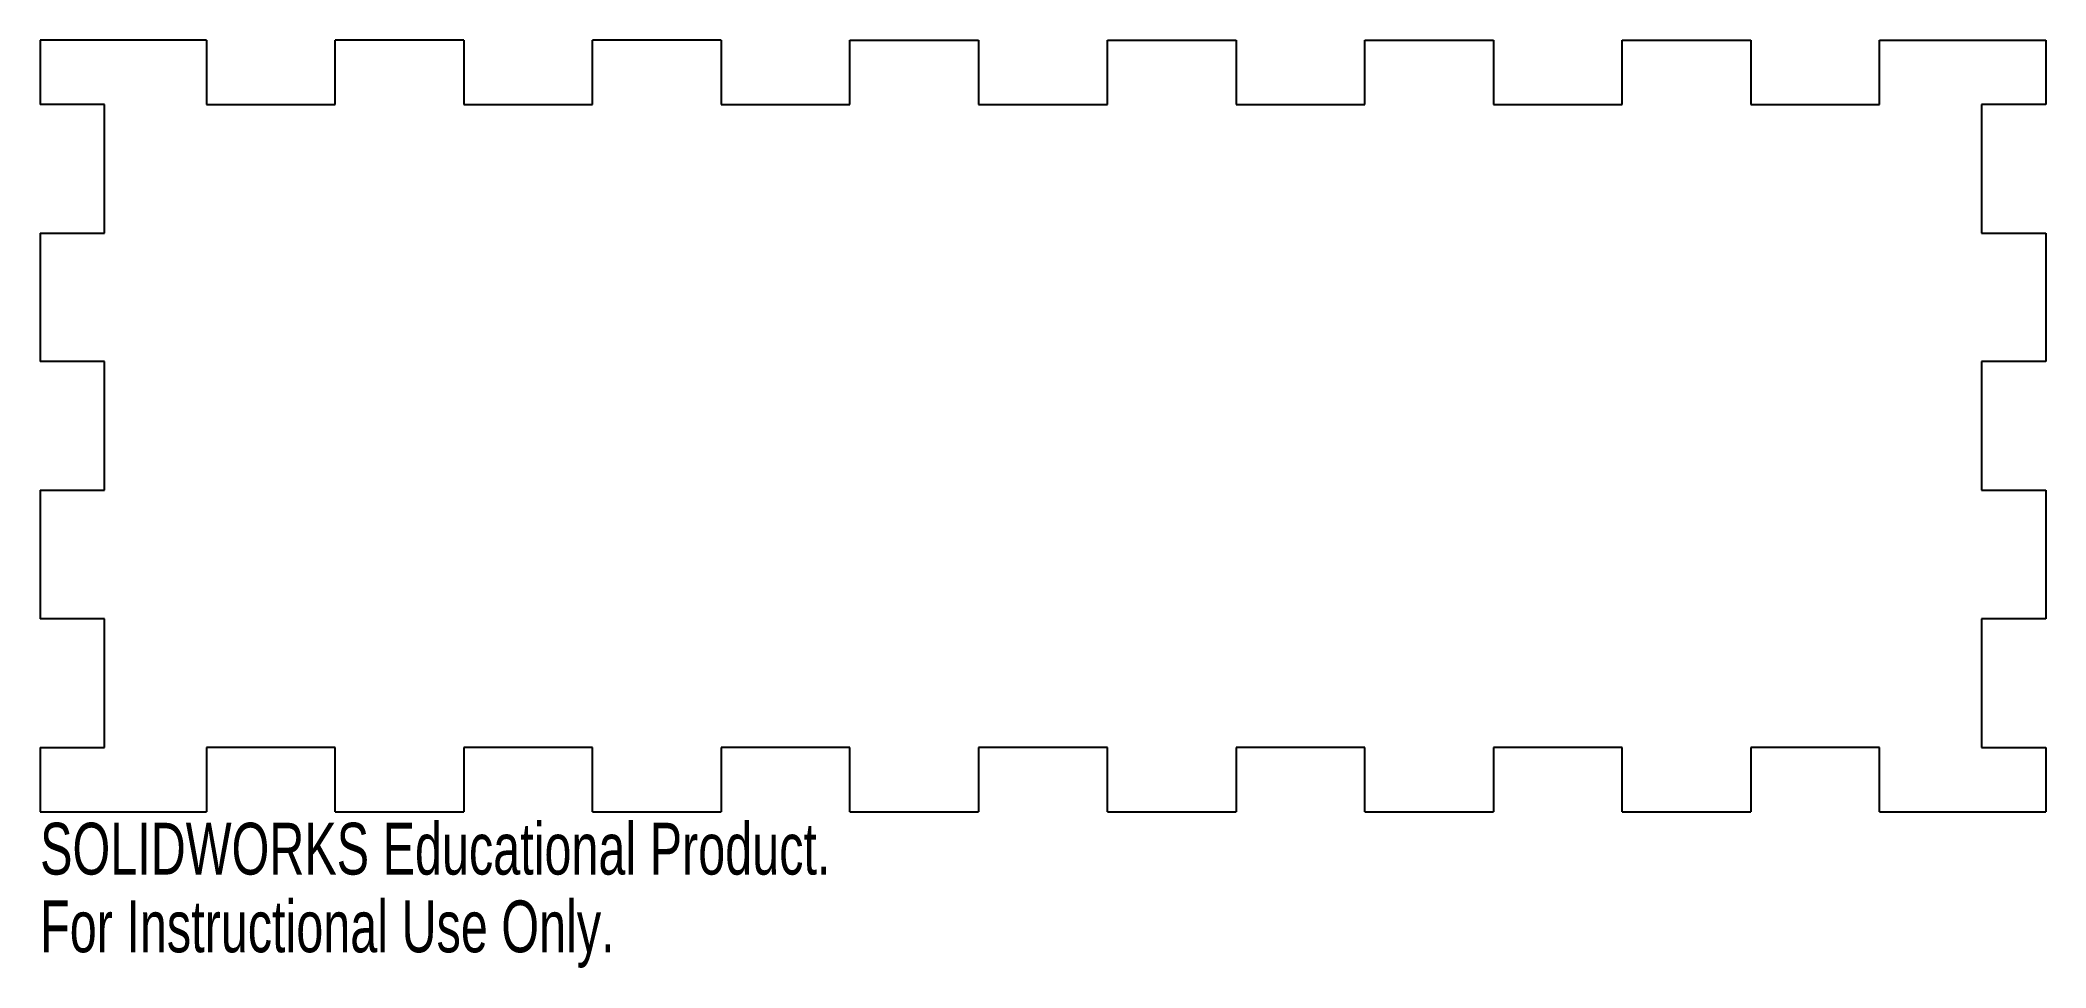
# Model space of a CAD drawing. Header units: millimetres. Extents: x -94 to 94, y -81 to 6.
import ezdxf

# ---------------------------------------------------------------- set-up
doc = ezdxf.new("R2010")
doc.units = ezdxf.units.MM
doc.styles.add('SLDTEXTSTYLE0', font='TXT', dxfattribs={"width": 0.7})

msp = doc.modelspace()

# ---------------------------------------------------------------- linework, layer by layer
at = {"color": 7, "linetype": 'Continuous', "lineweight": 25}
for p, q in [((-78, 6), (-93.5, 6)), ((-93.5, 6), (-93.5, 0)), ((-78, 6), (-78, 0)), ((-54, 6), (-66, 6)), ((-66, 0), (-66, 6)), ((-54, 6), (-54, 0)), ((-30, 6), (-42, 6)), ((-42, 0), (-42, 6)), ((-30, 6), (-30, 0)), ((-18, 6), (-6, 6)), ((-18, 0), (-18, 6)), ((-6, 6), (-6, 0)), ((6, 6), (18, 6)), ((6, 0), (6, 6)), ((18, 6), (18, 0)), ((30, 6), (42, 6)), ((30, 0), (30, 6)), ((42, 6), (42, 0)), ((54, 6), (66, 6)), ((54, 0), (54, 6)), ((66, 6), (66, 0)), ((78, 6), (93.5, 6)), ((78, 0), (78, 6)), ((93.5, 6), (93.5, 0)), ((-87.5, 0), (-93.5, 0)), ((-87.5, -12), (-87.5, 0)), ((-78, 0), (-66, 0)), ((-54, 0), (-42, 0)), ((-30, 0), (-18, 0)), ((-6, 0), (6, 0)), ((18, 0), (30, 0)), ((42, 0), (54, 0)), ((66, 0), (78, 0)), ((87.5, 0), (87.5, -12)), ((93.5, 0), (87.5, 0)), ((-93.5, -12), (-87.5, -12)), ((-93.5, -12), (-93.5, -24)), ((87.5, -12), (93.5, -12)), ((93.5, -12), (93.5, -24)), ((-87.5, -24), (-93.5, -24)), ((-87.5, -36), (-87.5, -24)), ((87.5, -24), (87.5, -36)), ((93.5, -24), (87.5, -24)), ((-93.5, -36), (-87.5, -36)), ((-93.5, -36), (-93.5, -48)), ((87.5, -36), (93.5, -36)), ((93.5, -36), (93.5, -48)), ((-87.5, -48), (-93.5, -48)), ((-87.5, -60), (-87.5, -48)), ((87.5, -48), (87.5, -60)), ((93.5, -48), (87.5, -48)), ((-93.5, -60), (-87.5, -60)), ((-93.5, -60), (-93.5, -66)), ((-78, -60), (-78, -66)), ((-66, -60), (-78, -60)), ((-66, -66), (-66, -60)), ((-54, -60), (-54, -66)), ((-42, -60), (-54, -60)), ((-42, -66), (-42, -60)), ((-30, -60), (-30, -66)), ((-18, -60), (-30, -60)), ((-18, -66), (-18, -60)), ((-6, -60), (-6, -66)), ((6, -60), (-6, -60)), ((6, -66), (6, -60)), ((18, -60), (18, -66)), ((30, -60), (18, -60)), ((30, -66), (30, -60)), ((42, -60), (42, -66)), ((54, -60), (42, -60)), ((54, -66), (54, -60)), ((66, -60), (66, -66)), ((78, -60), (66, -60)), ((78, -66), (78, -60)), ((87.5, -60), (93.5, -60)), ((93.5, -60), (93.5, -66)), ((-93.5, -66), (-78, -66)), ((-66, -66), (-54, -66)), ((-42, -66), (-30, -66)), ((-18, -66), (-6, -66)), ((6, -66), (18, -66)), ((30, -66), (42, -66)), ((54, -66), (66, -66)), ((78, -66), (93.5, -66))]:
    msp.add_line(p, q, dxfattribs=at)

# ---------------------------------------------------------------- texts
at = {"color": 7, "linetype": 'Continuous', "char_height": 4.8336, "attachment_point": 1, "style": 'SLDTEXTSTYLE0'}
for s, insert in [('SOLIDWORKS Educational Product.', (-93.5, -67.02)), ('For Instructional Use Only.', (-93.5, -74.27))]:
    msp.add_mtext(s, dxfattribs=dict(at, insert=insert))

doc.saveas('drawing.dxf')
